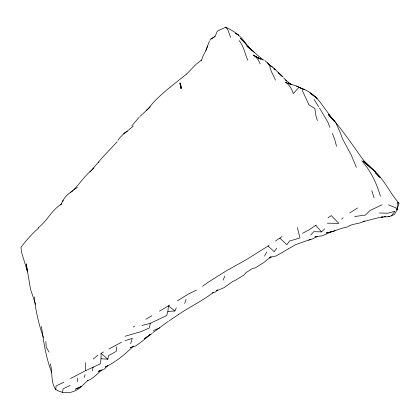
<?xml version="1.0" encoding="UTF-8"?>
<svg xmlns="http://www.w3.org/2000/svg" width="420" height="420" viewBox="0 0 420 420"><rect width="100%" height="100%" fill="white"/><g stroke="black" fill="none" stroke-linecap="round" stroke-linejoin="round"><path stroke-width="0.63" d="M70.592 378.441L85.517 370.724L100.443 363.752L101.005 358.733L101.052 353.383L103.53 351.986M397.031 210.021L397.336 202.456L399 203.249L397.031 210.021L394.343 214.526L389.34 216.61L381.187 217.172L382.457 216.977M85.517 370.724L85.381 362.649M87.959 380.389L81.648 386.316L75.406 389.161L81.575 386.332C74.881 393.215 64.04 394.847 55.818 389.576L56.049 385.954L63.793 382.274M141.992 325.5L150.297 323.3L166.688 315.578L167.879 311.414L168.457 305.818L169.769 305.046M62.601 392.432L63.037 388.852L70.124 385.423M77.248 381.685L77.789 378.058M116.87 346.742L116.162 351.398L108.602 355.541L107.84 359.221L101.005 358.733M201.301 60.837L201.437 60.06L195.804 64.528L186.758 73.936M92.342 370.766L93.061 367.048L93.266 367.258M180.931 88.51L180.138 82.877L181.655 87.932L180.931 88.51L179.912 83.045L181.078 87.806L181.655 87.932M150.297 323.3L149.326 327.936L141.283 331.564L125.113 336.231M84.394 377.501L85.045 374.567M210.053 40.309L210.304 39.154L215.035 36.566L217.082 31.663L217.786 30.933L225.635 27.258C234.045 30.865 241.563 36.466 246.262 44.42L244.02 42.089M62.68 201.794C64.076 196.849 68.948 193.153 73.217 190.664M130.646 343.691L132.29 338.326L124.934 340.762M184.727 303.529L186.076 299.308M201.49 60.291L202.834 56.49L205.868 50.584L207.737 45.911M205.868 50.584L209.428 41.06M223.078 280.151L224.837 276.061M167.879 311.414L174.893 311L176.311 307.781M60.706 204.997L63.053 200.114M264.553 256.116L266.752 251.932M98.291 162.86L98.931 161.879M117.873 140.464L119.611 137.965L125.129 132.29L127.439 131.45M276.707 248.22L274.234 251.743L268.07 246.047L246.22 259.733L226.186 270.916L207.827 282.461L202.529 286.288M70.628 192.308C78.572 186.113 83.501 176.815 91.382 170.42L101.845 158.141L117.091 141.876M391.288 215.953L394.916 211.312L387.597 213.239L379.449 212.966M131.786 125.916L139.22 117.148M310.737 235.106L313.735 231.677L321.542 231.882L324.776 228.785M216.825 290.624L215.513 292.01L212.132 292.971M217.581 289.784L216.678 290.729L224.18 287.611L232.585 281.536L235.011 280.497L243.763 275.216L245.999 272.669L252.273 268.548L255.066 267.923L264.043 262.432L266.6 260.127L271.278 256.904M139.892 116.471L148.15 108.874C154.392 100.495 162.267 93.671 170.263 87.061M89.98 171.796L94.08 167.947M38.367 227.708C47.25 220.815 51.891 209.685 61.772 203.852M133.392 346.122C125.081 354.291 115.925 361.93 105.299 367.059L107.861 365.468L104.417 369.075L98.07 371.564L100.679 370.12M152.896 332.614L168.352 321.305M146.433 110.255L150.376 106.853M101.903 369.868C97.293 373.711 93.361 378.541 87.575 380.719M186.685 73.973L170.321 87.014M133.355 126.063L123.68 134.022M341.581 219.125L343.166 217.812M93.198 359.058L98.002 355.131M211.397 39.128L214.961 36.277M38.687 227.929C32.193 233.741 26.266 240.303 21 247.265L21.52 252.121L27.484 271.887M213.239 292.598C202.377 300.846 189.95 306.768 178.626 314.438M147.677 336.331L144.538 338.662L152.161 333.506M149.247 335.16L150.292 334.383L143.273 340.452L135.812 345.886L130.168 347.613L131.208 347.036M178.605 314.475L169.318 320.686M74.056 189.693L77.359 187.362M275.515 241.017L281.993 236.591M133.292 327.028L134.668 326.093M316.139 225.12L309.199 229.761L302.516 233.336M328.072 217.739L331.291 215.618L338.861 223.367L327.322 223.167M349.75 212.94L357.541 207.979M159.469 311.168L168.457 305.818L174.893 311M268.07 246.047L269.152 245.38M151.872 315.756L145.866 319.247M288.419 248.855L276.119 255.974L269.131 257.518L270.721 256.793M177.434 300.778L188.575 293.947L196.476 290.105M288.577 248.708L295.675 244.64L308.133 240.23M108.969 348.994L121.391 342.284M364.334 221.036C359.121 224.301 352.401 223.256 347.424 226.942C340.169 228.212 333.543 231.945 326.177 232.979L335.044 230.769M317.772 236.292L311.745 239.258L308.217 240.266M332.546 231.326L322.24 235.851L314.916 236.728M308.931 239.894L310.648 239.143M315.798 236.891L317.515 236.14M153.347 330.53L159.778 327.899M362.99 221.681L378.824 217.623L383.161 216.904M382.016 204.803L370.183 210.425L365.337 215.082L354.637 216.536M384.4 216.699L385.639 216.489L384.358 216.683M388.106 216.521L389.34 216.61M388.484 204.887L395.74 207.764L396.853 209.659M304.274 89.796L296.552 86.063L285.584 82.42C289.758 84.772 291.8 89.229 293.265 93.571L298.925 87.392C307.33 89.806 314.911 95.146 320.108 102.149L333.039 119.726L328.65 114.671C342.788 129.491 353.54 147.047 365.862 163.333M263.865 60.091L255.906 57.036L253.26 55.12L260.584 59.015M285.584 82.42L286.703 82.861M288.388 83.517L291.186 84.609M260.547 59.099L255.906 57.036L258.248 59.902L260.211 63.903M304.238 89.796L296.552 86.063M235.604 33.285L238.607 35.128L235.268 33.222M253.26 55.12L260.08 58.852M291.344 84.578L289.758 83.606L291.601 84.761L288.367 82.798L291.879 84.761M264.836 60.585L267.509 62.885L268.721 64.68L272.89 67.252L282.954 76.965M268.721 64.68L271.241 66.644M274.27 69.006L275.279 69.794L273.824 68.497M290.241 83.984L291.202 84.74M246.892 46.022L246.535 45.733L262.831 59.75M285.595 79.952L290.598 84.121M254.373 52.4L247.422 46.473L251.921 50.311L247.48 45.297L240.434 38.357L243.122 41.155M101.052 353.383L107.84 359.221M267.509 62.885L272.365 67.205M363.988 160.928L370.031 166.383L375.575 172.09L363.195 161.311L371.779 168.798L371.322 168.257C383.429 177.429 389.088 192.103 399 203.249M279.83 238.088L286.855 244.734L289.469 241.075L299.985 237.967L297.355 227.519M225.635 27.258L227.588 29.237L230.627 37.322M379.439 176.92L375.312 172.589L380.221 177.938M331.916 118.151L335.648 122.346L340.337 132.767L342.557 138.983L351.209 154.975L356.381 167.381M283.657 77.9L286.524 81.049M315.756 225.346L321.542 231.882M361.746 160.75C370.676 170.851 376.714 183.267 380.399 196.177M333.895 120.855L328.65 114.671L334.73 121.774M55.818 389.576C50.342 382.247 52.868 372.251 50.305 363.862M239.122 40.53C243.936 46.111 244.75 53.776 247.884 60.265M314.076 99.467L318.586 106.591M319.499 108.082L327.763 121.868L329.905 127.46M49.046 352.081L46.232 347.078L45.822 341.471M275.51 80.126L271.394 71.547L269.687 66.575M302.106 90.053L308.905 104.816L314.864 108.528L315.625 114.513L317.352 120.577M332.362 133.508L334.724 139.403L336.551 146.386M43.48 337.559C38.776 324.44 35.569 310.737 34.282 296.835M51.634 372.346C45.974 357.593 43.586 342.048 41.512 326.487M371.831 190.669L374.078 197.831M35.548 304.348L30.539 289.301L26.234 263.865L27.447 271.787M314.47 96.311L309.887 92.962L317.137 98.333L314.47 96.311M280.214 74.361L278.072 72.518L282.062 76.214L280.214 74.361"/></g></svg>
